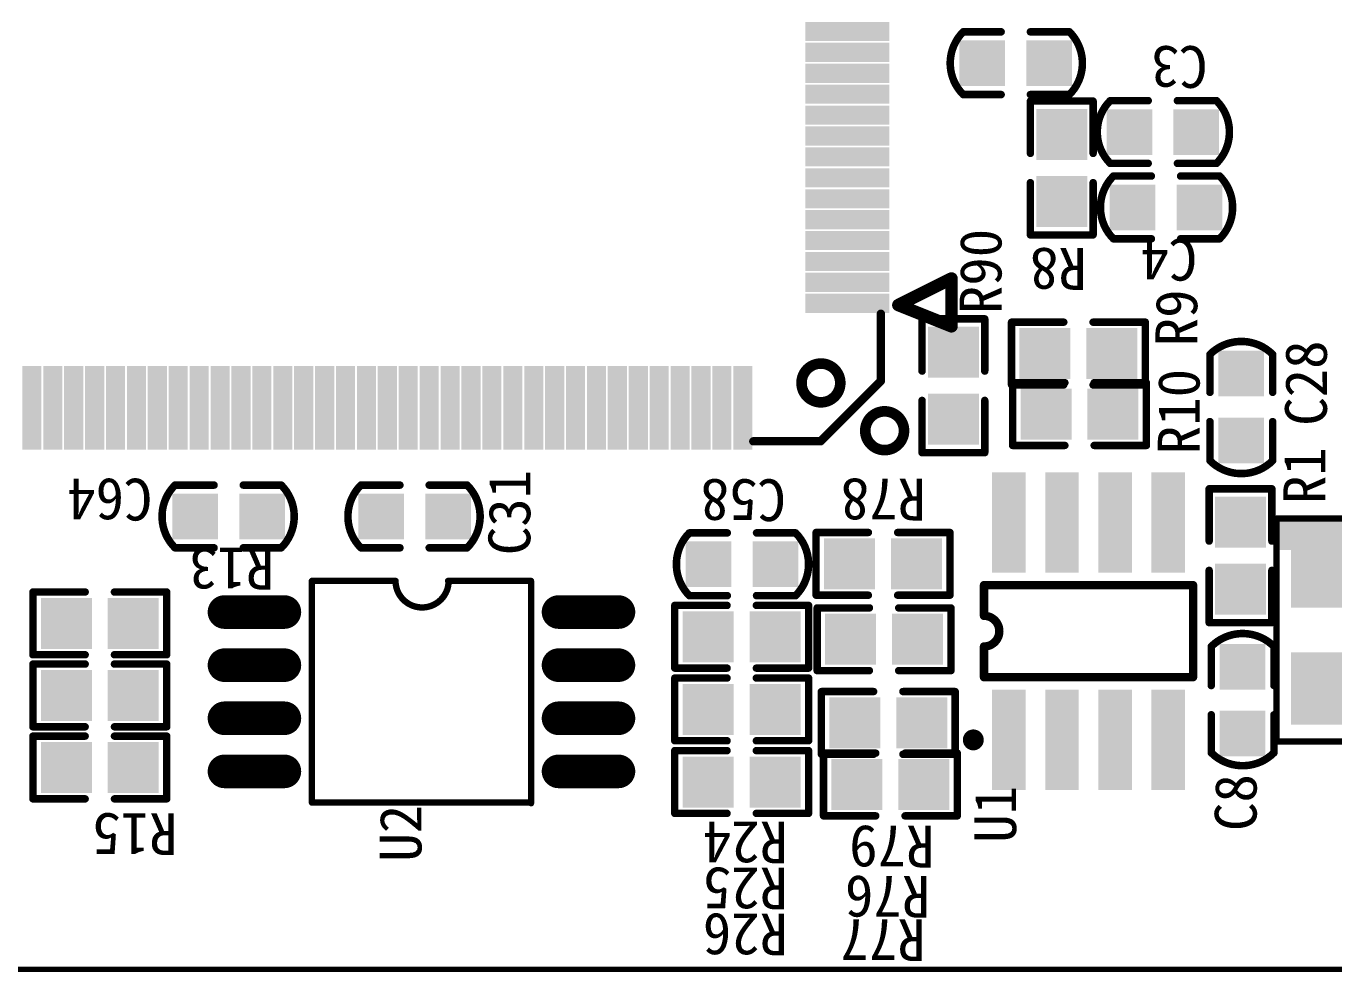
# Model space of a CAD drawing. Header units: millimetres. Extents: x 2043 to 2402, y 736 to 931.
# Drawn here: x 2131.78 to 2163.05, y 853.8 to 876.42 of the extents above; entities that cross this region are included whole.
import ezdxf

# ---------------------------------------------------------------- set-up
doc = ezdxf.new("R2010")
doc.units = ezdxf.units.MM
doc.layers.add('BottomOverlay', color=54, linetype='Continuous')
doc.layers.add('BottomSolder', color=6, linetype='Continuous')
doc.styles.get("Standard").update_dxf_attribs({"font": '', "height": 0.8})
doc.styles.get('Standard').set_extended_font_data('SimHei')

# ---------------------------------------------------------------- blocks, each defined once
blk = doc.blocks.new('0603_B_25')
at = {"layer": 'BottomOverlay', "const_width": 0.178}
for points in [[(-1.613, -0.734), (-1.613, 0.766)], [(-0.363, 0.766), (-1.613, 0.766)], [(1.587, 0.766), (0.337, 0.766)], [(1.587, -0.734), (1.587, 0.766)], [(-0.363, -0.734), (-1.613, -0.734)], [(1.587, -0.734), (0.337, -0.734)]]:
    blk.add_lwpolyline(points, dxfattribs=at)
at = {"layer": 'BottomOverlay', "const_width": 0.0889}
for points in [[(-1.657, 0.766, 1), (-1.568, 0.766, 1)], [(-1.657, 0.766, 1), (-1.568, 0.766, 1)], [(-0.407, 0.766, 1), (-0.318, 0.766, 1)], [(0.293, 0.766, 1), (0.382, 0.766, 1)], [(1.543, 0.766, 1), (1.632, 0.766, 1)], [(1.543, 0.766, 1), (1.632, 0.766, 1)], [(-1.657, -0.734, 1), (-1.568, -0.734, 1)], [(-1.657, -0.734, 1), (-1.568, -0.734, 1)], [(-0.407, -0.734, 1), (-0.318, -0.734, 1)], [(0.293, -0.734, 1), (0.382, -0.734, 1)], [(1.543, -0.734, 1), (1.632, -0.734, 1)], [(1.543, -0.734, 1), (1.632, -0.734, 1)]]:
    blk.add_lwpolyline(points, format="xyb", close=True, dxfattribs=at)
at = {"layer": 'BottomSolder'}
for points in [[(-1.422, -0.593), (-0.203, -0.593), (-1.422, 0.626), (-0.203, 0.626)], [(0.178, -0.593), (1.397, -0.593), (0.178, 0.626), (1.397, 0.626)]]:
    blk.add_solid(points, dxfattribs=at)
blk = doc.blocks.new('0603_B_26')
at = {"layer": 'BottomOverlay', "const_width": 0.178}
for points in [[(-1.613, -0.734), (-1.613, 0.766)], [(-0.363, 0.766), (-1.613, 0.766)], [(1.587, 0.766), (0.337, 0.766)], [(1.587, -0.734), (1.587, 0.766)], [(-0.363, -0.734), (-1.613, -0.734)], [(1.587, -0.734), (0.337, -0.734)]]:
    blk.add_lwpolyline(points, dxfattribs=at)
at = {"layer": 'BottomOverlay', "const_width": 0.0889}
for points in [[(-1.657, 0.766, 1), (-1.568, 0.766, 1)], [(-1.657, 0.766, 1), (-1.568, 0.766, 1)], [(-0.407, 0.766, 1), (-0.318, 0.766, 1)], [(0.293, 0.766, 1), (0.382, 0.766, 1)], [(1.543, 0.766, 1), (1.632, 0.766, 1)], [(1.543, 0.766, 1), (1.632, 0.766, 1)], [(-1.657, -0.734, 1), (-1.568, -0.734, 1)], [(-1.657, -0.734, 1), (-1.568, -0.734, 1)], [(-0.407, -0.734, 1), (-0.318, -0.734, 1)], [(0.293, -0.734, 1), (0.382, -0.734, 1)], [(1.543, -0.734, 1), (1.632, -0.734, 1)], [(1.543, -0.734, 1), (1.632, -0.734, 1)]]:
    blk.add_lwpolyline(points, format="xyb", close=True, dxfattribs=at)
at = {"layer": 'BottomSolder'}
for points in [[(-1.422, -0.593), (-0.203, -0.593), (-1.422, 0.626), (-0.203, 0.626)], [(0.178, -0.593), (1.397, -0.593), (0.178, 0.626), (1.397, 0.626)]]:
    blk.add_solid(points, dxfattribs=at)
blk = doc.blocks.new('0603_B_27')
at = {"layer": 'BottomOverlay', "const_width": 0.178}
for points in [[(-1.613, 0.766), (-1.613, -0.734)], [(-1.613, 0.766), (-0.363, 0.766)], [(0.337, 0.766), (1.587, 0.766)], [(1.587, 0.766), (1.587, -0.734)], [(-1.613, -0.734), (-0.363, -0.734)], [(0.337, -0.734), (1.587, -0.734)]]:
    blk.add_lwpolyline(points, dxfattribs=at)
at = {"layer": 'BottomOverlay', "const_width": 0.0889}
for points in [[(-1.657, 0.766, 1), (-1.568, 0.766, 1)], [(-1.657, 0.766, 1), (-1.568, 0.766, 1)], [(-0.407, 0.766, 1), (-0.318, 0.766, 1)], [(0.293, 0.766, 1), (0.382, 0.766, 1)], [(1.543, 0.766, 1), (1.632, 0.766, 1)], [(1.543, 0.766, 1), (1.632, 0.766, 1)], [(-1.657, -0.734, 1), (-1.568, -0.734, 1)], [(-1.657, -0.734, 1), (-1.568, -0.734, 1)], [(-0.407, -0.734, 1), (-0.318, -0.734, 1)], [(0.293, -0.734, 1), (0.382, -0.734, 1)], [(1.543, -0.734, 1), (1.632, -0.734, 1)], [(1.543, -0.734, 1), (1.632, -0.734, 1)]]:
    blk.add_lwpolyline(points, format="xyb", close=True, dxfattribs=at)
at = {"layer": 'BottomSolder'}
for points in [[(-1.422, -0.593), (-0.203, -0.593), (-1.422, 0.626), (-0.203, 0.626)], [(0.178, -0.593), (1.397, -0.593), (0.178, 0.626), (1.397, 0.626)]]:
    blk.add_solid(points, dxfattribs=at)
blk = doc.blocks.new('0603_B_28')
at = {"layer": 'BottomOverlay', "const_width": 0.178}
for points in [[(-1.613, 0.766), (-1.613, -0.734)], [(-1.613, 0.766), (-0.363, 0.766)], [(0.337, 0.766), (1.587, 0.766)], [(1.587, 0.766), (1.587, -0.734)], [(-1.613, -0.734), (-0.363, -0.734)], [(0.337, -0.734), (1.587, -0.734)]]:
    blk.add_lwpolyline(points, dxfattribs=at)
at = {"layer": 'BottomOverlay', "const_width": 0.0889}
for points in [[(-1.657, 0.766, 1), (-1.568, 0.766, 1)], [(-1.657, 0.766, 1), (-1.568, 0.766, 1)], [(-0.407, 0.766, 1), (-0.318, 0.766, 1)], [(0.293, 0.766, 1), (0.382, 0.766, 1)], [(1.543, 0.766, 1), (1.632, 0.766, 1)], [(1.543, 0.766, 1), (1.632, 0.766, 1)], [(-1.657, -0.734, 1), (-1.568, -0.734, 1)], [(-1.657, -0.734, 1), (-1.568, -0.734, 1)], [(-0.407, -0.734, 1), (-0.318, -0.734, 1)], [(0.293, -0.734, 1), (0.382, -0.734, 1)], [(1.543, -0.734, 1), (1.632, -0.734, 1)], [(1.543, -0.734, 1), (1.632, -0.734, 1)]]:
    blk.add_lwpolyline(points, format="xyb", close=True, dxfattribs=at)
at = {"layer": 'BottomSolder'}
for points in [[(-1.422, -0.593), (-0.203, -0.593), (-1.422, 0.626), (-0.203, 0.626)], [(0.178, -0.593), (1.397, -0.593), (0.178, 0.626), (1.397, 0.626)]]:
    blk.add_solid(points, dxfattribs=at)
blk = doc.blocks.new('0603C_B_36')
at = {"layer": 'BottomOverlay', "const_width": 0.18}
for points in [[(-1.27, -0.734, -0.414214), (-1.27, 0.766)], [(1.27, 0.766, -0.414214), (1.27, -0.734)]]:
    blk.add_lwpolyline(points, format="xyb", dxfattribs=at)
for points in [[(-1.27, 0.766), (-0.363, 0.766)], [(0.337, 0.766), (1.27, 0.766)], [(-1.27, -0.734), (-0.363, -0.734)], [(0.337, -0.734), (1.27, -0.734)]]:
    blk.add_lwpolyline(points, dxfattribs=at)
at = {"layer": 'BottomOverlay', "const_width": 0.09}
for points in [[(-1.315, 0.766, 1), (-1.225, 0.766, 1)], [(-1.315, 0.766, 1), (-1.225, 0.766, 1)], [(-0.408, 0.766, 1), (-0.318, 0.766, 1)], [(0.292, 0.766, 1), (0.382, 0.766, 1)], [(1.225, 0.766, 1), (1.315, 0.766, 1)], [(1.225, 0.766, 1), (1.315, 0.766, 1)], [(-1.315, -0.734, 1), (-1.225, -0.734, 1)], [(-1.315, -0.734, 1), (-1.225, -0.734, 1)], [(-0.408, -0.734, 1), (-0.318, -0.734, 1)], [(0.292, -0.734, 1), (0.382, -0.734, 1)], [(1.225, -0.734, 1), (1.315, -0.734, 1)], [(1.225, -0.734, 1), (1.315, -0.734, 1)]]:
    blk.add_lwpolyline(points, format="xyb", close=True, dxfattribs=at)
at = {"layer": 'BottomSolder'}
for points in [[(-1.359, -0.53), (-0.267, -0.53), (-1.359, 0.562), (-0.267, 0.562)], [(0.241, -0.53), (1.333, -0.53), (0.241, 0.562), (1.333, 0.562)]]:
    blk.add_solid(points, dxfattribs=at)
blk = doc.blocks.new('0603C_B_42')
at = {"layer": 'BottomOverlay', "const_width": 0.18}
for points in [[(-1.27, -0.734, -0.414214), (-1.27, 0.766)], [(1.27, 0.766, -0.414214), (1.27, -0.734)]]:
    blk.add_lwpolyline(points, format="xyb", dxfattribs=at)
for points in [[(-0.363, 0.766), (-1.27, 0.766)], [(1.27, 0.766), (0.337, 0.766)], [(-0.363, -0.734), (-1.27, -0.734)], [(1.27, -0.734), (0.337, -0.734)]]:
    blk.add_lwpolyline(points, dxfattribs=at)
at = {"layer": 'BottomOverlay', "const_width": 0.09}
for points in [[(-1.315, 0.766, 1), (-1.225, 0.766, 1)], [(-1.315, 0.766, 1), (-1.225, 0.766, 1)], [(-0.408, 0.766, 1), (-0.318, 0.766, 1)], [(0.292, 0.766, 1), (0.382, 0.766, 1)], [(1.225, 0.766, 1), (1.315, 0.766, 1)], [(1.225, 0.766, 1), (1.315, 0.766, 1)], [(-1.315, -0.734, 1), (-1.225, -0.734, 1)], [(-1.315, -0.734, 1), (-1.225, -0.734, 1)], [(-0.408, -0.734, 1), (-0.318, -0.734, 1)], [(0.292, -0.734, 1), (0.382, -0.734, 1)], [(1.225, -0.734, 1), (1.315, -0.734, 1)], [(1.225, -0.734, 1), (1.315, -0.734, 1)]]:
    blk.add_lwpolyline(points, format="xyb", close=True, dxfattribs=at)
at = {"layer": 'BottomSolder'}
for points in [[(-1.359, -0.53), (-0.267, -0.53), (-1.359, 0.562), (-0.267, 0.562)], [(0.241, -0.53), (1.333, -0.53), (0.241, 0.562), (1.333, 0.562)]]:
    blk.add_solid(points, dxfattribs=at)
blk = doc.blocks.new('0603C_B_43')
at = {"layer": 'BottomOverlay', "const_width": 0.18}
for points in [[(-1.27, -0.734, -0.414214), (-1.27, 0.766)], [(1.27, 0.766, -0.414214), (1.27, -0.734)]]:
    blk.add_lwpolyline(points, format="xyb", dxfattribs=at)
for points in [[(-0.363, 0.766), (-1.27, 0.766)], [(1.27, 0.766), (0.337, 0.766)], [(-0.363, -0.734), (-1.27, -0.734)], [(1.27, -0.734), (0.337, -0.734)]]:
    blk.add_lwpolyline(points, dxfattribs=at)
at = {"layer": 'BottomOverlay', "const_width": 0.09}
for points in [[(-1.315, 0.766, 1), (-1.225, 0.766, 1)], [(-1.315, 0.766, 1), (-1.225, 0.766, 1)], [(-0.408, 0.766, 1), (-0.318, 0.766, 1)], [(0.292, 0.766, 1), (0.382, 0.766, 1)], [(1.225, 0.766, 1), (1.315, 0.766, 1)], [(1.225, 0.766, 1), (1.315, 0.766, 1)], [(-1.315, -0.734, 1), (-1.225, -0.734, 1)], [(-1.315, -0.734, 1), (-1.225, -0.734, 1)], [(-0.408, -0.734, 1), (-0.318, -0.734, 1)], [(0.292, -0.734, 1), (0.382, -0.734, 1)], [(1.225, -0.734, 1), (1.315, -0.734, 1)], [(1.225, -0.734, 1), (1.315, -0.734, 1)]]:
    blk.add_lwpolyline(points, format="xyb", close=True, dxfattribs=at)
at = {"layer": 'BottomSolder'}
for points in [[(-1.359, -0.53), (-0.267, -0.53), (-1.359, 0.562), (-0.267, 0.562)], [(0.241, -0.53), (1.333, -0.53), (0.241, 0.562), (1.333, 0.562)]]:
    blk.add_solid(points, dxfattribs=at)
blk = doc.blocks.new('1005_B_44')
at = {"layer": 'BottomOverlay', "const_width": 0.15}
for points in [[(-2.679, 1.458), (2.655, 1.458)], [(-2.679, -1.428), (-2.679, 1.458)], [(2.655, -1.428), (2.655, 1.458)], [(-2.679, -1.428), (2.655, -1.428)]]:
    blk.add_lwpolyline(points, dxfattribs=at)
at = {"layer": 'BottomOverlay', "const_width": 0.075}
for points in [[(-2.716, 1.458, 1), (-2.641, 1.458, 1)], [(-2.716, 1.458, 1), (-2.641, 1.458, 1)], [(2.618, 1.458, 1), (2.693, 1.458, 1)], [(2.618, 1.458, 1), (2.693, 1.458, 1)], [(-2.716, -1.428, 1), (-2.641, -1.428, 1)], [(-2.716, -1.428, 1), (-2.641, -1.428, 1)], [(2.618, -1.428, 1), (2.693, -1.428, 1)], [(2.618, -1.428, 1), (2.693, -1.428, 1)]]:
    blk.add_lwpolyline(points, format="xyb", close=True, dxfattribs=at)
at = {"layer": 'BottomOverlay'}
blk.add_solid([(-2.677, -1.468), (-1.929, -1.468), (-2.677, 1.418), (-1.929, 1.418)], dxfattribs=at)
at = {"layer": 'BottomSolder'}
for points in [[(-2.272, -1.087), (-0.545, -1.087), (-2.272, 1.117), (-0.545, 1.117)], [(0.522, -1.087), (2.249, -1.087), (0.522, 1.117), (2.249, 1.117)]]:
    blk.add_solid(points, dxfattribs=at)
blk = doc.blocks.new('0603C_B_47')
at = {"layer": 'BottomOverlay', "const_width": 0.18}
for points in [[(-1.27, -0.734, -0.414214), (-1.27, 0.766)], [(1.27, 0.766, -0.414214), (1.27, -0.734)]]:
    blk.add_lwpolyline(points, format="xyb", dxfattribs=at)
for points in [[(-0.363, 0.766), (-1.27, 0.766)], [(1.27, 0.766), (0.337, 0.766)], [(-0.363, -0.734), (-1.27, -0.734)], [(1.27, -0.734), (0.337, -0.734)]]:
    blk.add_lwpolyline(points, dxfattribs=at)
at = {"layer": 'BottomOverlay', "const_width": 0.09}
for points in [[(-1.315, 0.766, 1), (-1.225, 0.766, 1)], [(-1.315, 0.766, 1), (-1.225, 0.766, 1)], [(-0.408, 0.766, 1), (-0.318, 0.766, 1)], [(0.292, 0.766, 1), (0.382, 0.766, 1)], [(1.225, 0.766, 1), (1.315, 0.766, 1)], [(1.225, 0.766, 1), (1.315, 0.766, 1)], [(-1.315, -0.734, 1), (-1.225, -0.734, 1)], [(-1.315, -0.734, 1), (-1.225, -0.734, 1)], [(-0.408, -0.734, 1), (-0.318, -0.734, 1)], [(0.292, -0.734, 1), (0.382, -0.734, 1)], [(1.225, -0.734, 1), (1.315, -0.734, 1)], [(1.225, -0.734, 1), (1.315, -0.734, 1)]]:
    blk.add_lwpolyline(points, format="xyb", close=True, dxfattribs=at)
at = {"layer": 'BottomSolder'}
for points in [[(-1.359, -0.53), (-0.267, -0.53), (-1.359, 0.562), (-0.267, 0.562)], [(0.241, -0.53), (1.333, -0.53), (0.241, 0.562), (1.333, 0.562)]]:
    blk.add_solid(points, dxfattribs=at)
blk = doc.blocks.new('0603C_B_60')
at = {"layer": 'BottomOverlay', "const_width": 0.18}
for points in [[(-1.27, -0.734, -0.414214), (-1.27, 0.766)], [(1.27, 0.766, -0.414214), (1.27, -0.734)]]:
    blk.add_lwpolyline(points, format="xyb", dxfattribs=at)
for points in [[(-0.363, 0.766), (-1.27, 0.766)], [(1.27, 0.766), (0.337, 0.766)], [(-0.363, -0.734), (-1.27, -0.734)], [(1.27, -0.734), (0.337, -0.734)]]:
    blk.add_lwpolyline(points, dxfattribs=at)
at = {"layer": 'BottomOverlay', "const_width": 0.09}
for points in [[(-1.315, 0.766, 1), (-1.225, 0.766, 1)], [(-1.315, 0.766, 1), (-1.225, 0.766, 1)], [(-0.408, 0.766, 1), (-0.318, 0.766, 1)], [(0.292, 0.766, 1), (0.382, 0.766, 1)], [(1.225, 0.766, 1), (1.315, 0.766, 1)], [(1.225, 0.766, 1), (1.315, 0.766, 1)], [(-1.315, -0.734, 1), (-1.225, -0.734, 1)], [(-1.315, -0.734, 1), (-1.225, -0.734, 1)], [(-0.408, -0.734, 1), (-0.318, -0.734, 1)], [(0.292, -0.734, 1), (0.382, -0.734, 1)], [(1.225, -0.734, 1), (1.315, -0.734, 1)], [(1.225, -0.734, 1), (1.315, -0.734, 1)]]:
    blk.add_lwpolyline(points, format="xyb", close=True, dxfattribs=at)
at = {"layer": 'BottomSolder'}
for points in [[(-1.359, -0.53), (-0.267, -0.53), (-1.359, 0.562), (-0.267, 0.562)], [(0.241, -0.53), (1.333, -0.53), (0.241, 0.562), (1.333, 0.562)]]:
    blk.add_solid(points, dxfattribs=at)
blk = doc.blocks.new('0603C_B_61')
at = {"layer": 'BottomOverlay', "const_width": 0.18}
for points in [[(-1.27, -0.734, -0.414214), (-1.27, 0.766)], [(1.27, 0.766, -0.414214), (1.27, -0.734)]]:
    blk.add_lwpolyline(points, format="xyb", dxfattribs=at)
for points in [[(-1.27, 0.766), (-0.363, 0.766)], [(0.337, 0.766), (1.27, 0.766)], [(-1.27, -0.734), (-0.363, -0.734)], [(0.337, -0.734), (1.27, -0.734)]]:
    blk.add_lwpolyline(points, dxfattribs=at)
at = {"layer": 'BottomOverlay', "const_width": 0.09}
for points in [[(-1.315, 0.766, 1), (-1.225, 0.766, 1)], [(-1.315, 0.766, 1), (-1.225, 0.766, 1)], [(-0.408, 0.766, 1), (-0.318, 0.766, 1)], [(0.292, 0.766, 1), (0.382, 0.766, 1)], [(1.225, 0.766, 1), (1.315, 0.766, 1)], [(1.225, 0.766, 1), (1.315, 0.766, 1)], [(-1.315, -0.734, 1), (-1.225, -0.734, 1)], [(-1.315, -0.734, 1), (-1.225, -0.734, 1)], [(-0.408, -0.734, 1), (-0.318, -0.734, 1)], [(0.292, -0.734, 1), (0.382, -0.734, 1)], [(1.225, -0.734, 1), (1.315, -0.734, 1)], [(1.225, -0.734, 1), (1.315, -0.734, 1)]]:
    blk.add_lwpolyline(points, format="xyb", close=True, dxfattribs=at)
at = {"layer": 'BottomSolder'}
for points in [[(-1.359, -0.53), (-0.267, -0.53), (-1.359, 0.562), (-0.267, 0.562)], [(0.241, -0.53), (1.333, -0.53), (0.241, 0.562), (1.333, 0.562)]]:
    blk.add_solid(points, dxfattribs=at)
blk = doc.blocks.new('0603C_B_87')
at = {"layer": 'BottomOverlay', "const_width": 0.18}
for points in [[(-1.27, -0.734, -0.414214), (-1.27, 0.766)], [(1.27, 0.766, -0.414214), (1.27, -0.734)]]:
    blk.add_lwpolyline(points, format="xyb", dxfattribs=at)
for points in [[(-0.363, 0.766), (-1.27, 0.766)], [(1.27, 0.766), (0.337, 0.766)], [(-0.363, -0.734), (-1.27, -0.734)], [(1.27, -0.734), (0.337, -0.734)]]:
    blk.add_lwpolyline(points, dxfattribs=at)
at = {"layer": 'BottomOverlay', "const_width": 0.09}
for points in [[(-1.315, 0.766, 1), (-1.225, 0.766, 1)], [(-1.315, 0.766, 1), (-1.225, 0.766, 1)], [(-0.408, 0.766, 1), (-0.318, 0.766, 1)], [(0.292, 0.766, 1), (0.382, 0.766, 1)], [(1.225, 0.766, 1), (1.315, 0.766, 1)], [(1.225, 0.766, 1), (1.315, 0.766, 1)], [(-1.315, -0.734, 1), (-1.225, -0.734, 1)], [(-1.315, -0.734, 1), (-1.225, -0.734, 1)], [(-0.408, -0.734, 1), (-0.318, -0.734, 1)], [(0.292, -0.734, 1), (0.382, -0.734, 1)], [(1.225, -0.734, 1), (1.315, -0.734, 1)], [(1.225, -0.734, 1), (1.315, -0.734, 1)]]:
    blk.add_lwpolyline(points, format="xyb", close=True, dxfattribs=at)
at = {"layer": 'BottomSolder'}
for points in [[(-1.359, -0.53), (-0.267, -0.53), (-1.359, 0.562), (-0.267, 0.562)], [(0.241, -0.53), (1.333, -0.53), (0.241, 0.562), (1.333, 0.562)]]:
    blk.add_solid(points, dxfattribs=at)
blk = doc.blocks.new('0603_B_107')
at = {"layer": 'BottomOverlay', "const_width": 0.178}
for points in [[(-1.613, 0.766), (-1.613, -0.734)], [(-1.613, 0.766), (-0.363, 0.766)], [(0.337, 0.766), (1.587, 0.766)], [(1.587, 0.766), (1.587, -0.734)], [(-1.613, -0.734), (-0.363, -0.734)], [(0.337, -0.734), (1.587, -0.734)]]:
    blk.add_lwpolyline(points, dxfattribs=at)
at = {"layer": 'BottomOverlay', "const_width": 0.0889}
for points in [[(-1.657, 0.766, 1), (-1.568, 0.766, 1)], [(-1.657, 0.766, 1), (-1.568, 0.766, 1)], [(-0.407, 0.766, 1), (-0.318, 0.766, 1)], [(0.293, 0.766, 1), (0.382, 0.766, 1)], [(1.543, 0.766, 1), (1.632, 0.766, 1)], [(1.543, 0.766, 1), (1.632, 0.766, 1)], [(-1.657, -0.734, 1), (-1.568, -0.734, 1)], [(-1.657, -0.734, 1), (-1.568, -0.734, 1)], [(-0.407, -0.734, 1), (-0.318, -0.734, 1)], [(0.293, -0.734, 1), (0.382, -0.734, 1)], [(1.543, -0.734, 1), (1.632, -0.734, 1)], [(1.543, -0.734, 1), (1.632, -0.734, 1)]]:
    blk.add_lwpolyline(points, format="xyb", close=True, dxfattribs=at)
at = {"layer": 'BottomSolder'}
for points in [[(-1.422, -0.593), (-0.203, -0.593), (-1.422, 0.626), (-0.203, 0.626)], [(0.178, -0.593), (1.397, -0.593), (0.178, 0.626), (1.397, 0.626)]]:
    blk.add_solid(points, dxfattribs=at)
blk = doc.blocks.new('0603_B_108')
at = {"layer": 'BottomOverlay', "const_width": 0.178}
for points in [[(-1.613, 0.766), (-1.613, -0.734)], [(-1.613, 0.766), (-0.363, 0.766)], [(0.337, 0.766), (1.587, 0.766)], [(1.587, 0.766), (1.587, -0.734)], [(-1.613, -0.734), (-0.363, -0.734)], [(0.337, -0.734), (1.587, -0.734)]]:
    blk.add_lwpolyline(points, dxfattribs=at)
at = {"layer": 'BottomOverlay', "const_width": 0.0889}
for points in [[(-1.657, 0.766, 1), (-1.568, 0.766, 1)], [(-1.657, 0.766, 1), (-1.568, 0.766, 1)], [(-0.407, 0.766, 1), (-0.318, 0.766, 1)], [(0.293, 0.766, 1), (0.382, 0.766, 1)], [(1.543, 0.766, 1), (1.632, 0.766, 1)], [(1.543, 0.766, 1), (1.632, 0.766, 1)], [(-1.657, -0.734, 1), (-1.568, -0.734, 1)], [(-1.657, -0.734, 1), (-1.568, -0.734, 1)], [(-0.407, -0.734, 1), (-0.318, -0.734, 1)], [(0.293, -0.734, 1), (0.382, -0.734, 1)], [(1.543, -0.734, 1), (1.632, -0.734, 1)], [(1.543, -0.734, 1), (1.632, -0.734, 1)]]:
    blk.add_lwpolyline(points, format="xyb", close=True, dxfattribs=at)
at = {"layer": 'BottomSolder'}
for points in [[(-1.422, -0.593), (-0.203, -0.593), (-1.422, 0.626), (-0.203, 0.626)], [(0.178, -0.593), (1.397, -0.593), (0.178, 0.626), (1.397, 0.626)]]:
    blk.add_solid(points, dxfattribs=at)
blk = doc.blocks.new('0603_B_109')
at = {"layer": 'BottomOverlay', "const_width": 0.178}
for points in [[(-1.613, 0.766), (-1.613, -0.734)], [(-1.613, 0.766), (-0.363, 0.766)], [(0.337, 0.766), (1.587, 0.766)], [(1.587, 0.766), (1.587, -0.734)], [(-1.613, -0.734), (-0.363, -0.734)], [(0.337, -0.734), (1.587, -0.734)]]:
    blk.add_lwpolyline(points, dxfattribs=at)
at = {"layer": 'BottomOverlay', "const_width": 0.0889}
for points in [[(-1.657, 0.766, 1), (-1.568, 0.766, 1)], [(-1.657, 0.766, 1), (-1.568, 0.766, 1)], [(-0.407, 0.766, 1), (-0.318, 0.766, 1)], [(0.293, 0.766, 1), (0.382, 0.766, 1)], [(1.543, 0.766, 1), (1.632, 0.766, 1)], [(1.543, 0.766, 1), (1.632, 0.766, 1)], [(-1.657, -0.734, 1), (-1.568, -0.734, 1)], [(-1.657, -0.734, 1), (-1.568, -0.734, 1)], [(-0.407, -0.734, 1), (-0.318, -0.734, 1)], [(0.293, -0.734, 1), (0.382, -0.734, 1)], [(1.543, -0.734, 1), (1.632, -0.734, 1)], [(1.543, -0.734, 1), (1.632, -0.734, 1)]]:
    blk.add_lwpolyline(points, format="xyb", close=True, dxfattribs=at)
at = {"layer": 'BottomSolder'}
for points in [[(-1.422, -0.593), (-0.203, -0.593), (-1.422, 0.626), (-0.203, 0.626)], [(0.178, -0.593), (1.397, -0.593), (0.178, 0.626), (1.397, 0.626)]]:
    blk.add_solid(points, dxfattribs=at)
blk = doc.blocks.new('0603_B_110')
at = {"layer": 'BottomOverlay', "const_width": 0.178}
for points in [[(-1.613, -0.734), (-1.613, 0.766)], [(-0.363, 0.766), (-1.613, 0.766)], [(1.587, 0.766), (0.337, 0.766)], [(1.587, -0.734), (1.587, 0.766)], [(-0.363, -0.734), (-1.613, -0.734)], [(1.587, -0.734), (0.337, -0.734)]]:
    blk.add_lwpolyline(points, dxfattribs=at)
at = {"layer": 'BottomOverlay', "const_width": 0.0889}
for points in [[(-1.657, 0.766, 1), (-1.568, 0.766, 1)], [(-1.657, 0.766, 1), (-1.568, 0.766, 1)], [(-0.407, 0.766, 1), (-0.318, 0.766, 1)], [(0.293, 0.766, 1), (0.382, 0.766, 1)], [(1.543, 0.766, 1), (1.632, 0.766, 1)], [(1.543, 0.766, 1), (1.632, 0.766, 1)], [(-1.657, -0.734, 1), (-1.568, -0.734, 1)], [(-1.657, -0.734, 1), (-1.568, -0.734, 1)], [(-0.407, -0.734, 1), (-0.318, -0.734, 1)], [(0.293, -0.734, 1), (0.382, -0.734, 1)], [(1.543, -0.734, 1), (1.632, -0.734, 1)], [(1.543, -0.734, 1), (1.632, -0.734, 1)]]:
    blk.add_lwpolyline(points, format="xyb", close=True, dxfattribs=at)
at = {"layer": 'BottomSolder'}
for points in [[(-1.422, -0.593), (-0.203, -0.593), (-1.422, 0.626), (-0.203, 0.626)], [(0.178, -0.593), (1.397, -0.593), (0.178, 0.626), (1.397, 0.626)]]:
    blk.add_solid(points, dxfattribs=at)
blk = doc.blocks.new('0603_B_111')
at = {"layer": 'BottomOverlay', "const_width": 0.178}
for points in [[(-1.613, -0.734), (-1.613, 0.766)], [(-0.363, 0.766), (-1.613, 0.766)], [(1.587, 0.766), (0.337, 0.766)], [(1.587, -0.734), (1.587, 0.766)], [(-0.363, -0.734), (-1.613, -0.734)], [(1.587, -0.734), (0.337, -0.734)]]:
    blk.add_lwpolyline(points, dxfattribs=at)
at = {"layer": 'BottomOverlay', "const_width": 0.0889}
for points in [[(-1.657, 0.766, 1), (-1.568, 0.766, 1)], [(-1.657, 0.766, 1), (-1.568, 0.766, 1)], [(-0.407, 0.766, 1), (-0.318, 0.766, 1)], [(0.293, 0.766, 1), (0.382, 0.766, 1)], [(1.543, 0.766, 1), (1.632, 0.766, 1)], [(1.543, 0.766, 1), (1.632, 0.766, 1)], [(-1.657, -0.734, 1), (-1.568, -0.734, 1)], [(-1.657, -0.734, 1), (-1.568, -0.734, 1)], [(-0.407, -0.734, 1), (-0.318, -0.734, 1)], [(0.293, -0.734, 1), (0.382, -0.734, 1)], [(1.543, -0.734, 1), (1.632, -0.734, 1)], [(1.543, -0.734, 1), (1.632, -0.734, 1)]]:
    blk.add_lwpolyline(points, format="xyb", close=True, dxfattribs=at)
at = {"layer": 'BottomSolder'}
for points in [[(-1.422, -0.593), (-0.203, -0.593), (-1.422, 0.626), (-0.203, 0.626)], [(0.178, -0.593), (1.397, -0.593), (0.178, 0.626), (1.397, 0.626)]]:
    blk.add_solid(points, dxfattribs=at)
blk = doc.blocks.new('0603_B_112')
at = {"layer": 'BottomOverlay', "const_width": 0.178}
for points in [[(-1.613, -0.734), (-1.613, 0.766)], [(-0.363, 0.766), (-1.613, 0.766)], [(1.587, 0.766), (0.337, 0.766)], [(1.587, -0.734), (1.587, 0.766)], [(-0.363, -0.734), (-1.613, -0.734)], [(1.587, -0.734), (0.337, -0.734)]]:
    blk.add_lwpolyline(points, dxfattribs=at)
at = {"layer": 'BottomOverlay', "const_width": 0.0889}
for points in [[(-1.657, 0.766, 1), (-1.568, 0.766, 1)], [(-1.657, 0.766, 1), (-1.568, 0.766, 1)], [(-0.407, 0.766, 1), (-0.318, 0.766, 1)], [(0.293, 0.766, 1), (0.382, 0.766, 1)], [(1.543, 0.766, 1), (1.632, 0.766, 1)], [(1.543, 0.766, 1), (1.632, 0.766, 1)], [(-1.657, -0.734, 1), (-1.568, -0.734, 1)], [(-1.657, -0.734, 1), (-1.568, -0.734, 1)], [(-0.407, -0.734, 1), (-0.318, -0.734, 1)], [(0.293, -0.734, 1), (0.382, -0.734, 1)], [(1.543, -0.734, 1), (1.632, -0.734, 1)], [(1.543, -0.734, 1), (1.632, -0.734, 1)]]:
    blk.add_lwpolyline(points, format="xyb", close=True, dxfattribs=at)
at = {"layer": 'BottomSolder'}
for points in [[(-1.422, -0.593), (-0.203, -0.593), (-1.422, 0.626), (-0.203, 0.626)], [(0.178, -0.593), (1.397, -0.593), (0.178, 0.626), (1.397, 0.626)]]:
    blk.add_solid(points, dxfattribs=at)
blk = doc.blocks.new('SO8_B_122')
at = {"layer": 'BottomOverlay'}
for points, const_width in [([(-2.63, 2.6, 1), (-2.88, 2.6, 1)], 0.25), ([(-2.943, 2.6, 1), (-2.818, 2.6, 1)], 0.125), ([(-2.692, 2.6, 1), (-2.568, 2.6, 1)], 0.125), ([(-2.55, 1.1, 1), (-2.45, 1.1, 1)], 0.1), ([(-2.55, 1.1, 1), (-2.45, 1.1, 1)], 0.1), ([(2.45, 1.1, 1), (2.55, 1.1, 1)], 0.1), ([(2.45, 1.1, 1), (2.55, 1.1, 1)], 0.1), ([(-2.55, 0.367, 1), (-2.45, 0.367, 1)], 0.1), ([(-2.55, 0.367, 1), (-2.45, 0.367, 1)], 0.1), ([(-2.55, -0.367, 1), (-2.45, -0.367, 1)], 0.1), ([(-2.55, -0.367, 1), (-2.45, -0.367, 1)], 0.1), ([(-2.55, -1.1, 1), (-2.45, -1.1, 1)], 0.1), ([(-2.55, -1.1, 1), (-2.45, -1.1, 1)], 0.1), ([(2.45, -1.1, 1), (2.55, -1.1, 1)], 0.1), ([(2.45, -1.1, 1), (2.55, -1.1, 1)], 0.1)]:
    blk.add_lwpolyline(points, format="xyb", close=True, dxfattribs=dict(at, const_width=const_width))
at = {"layer": 'BottomOverlay', "const_width": 0.2}
for points in [[(-2.5, 0.367), (-2.5, 1.1)], [(2.5, 1.1), (-2.5, 1.1)], [(2.5, -1.1), (2.5, 1.1)], [(-2.5, -1.1), (-2.5, -0.367)], [(2.5, -1.1), (-2.5, -1.1)]]:
    blk.add_lwpolyline(points, dxfattribs=at)
blk.add_lwpolyline([(-2.5, 0.367, -1), (-2.5, -0.367)], format="xyb", dxfattribs=at)
at = {"layer": 'BottomSolder'}
for points in [[(-1.503, 3.802), (-2.307, 3.802), (-1.503, 1.398), (-2.307, 1.398)], [(-0.233, 3.802), (-1.037, 3.802), (-0.233, 1.398), (-1.037, 1.398)], [(1.037, 3.802), (0.233, 3.802), (1.037, 1.398), (0.233, 1.398)], [(2.307, 3.802), (1.503, 3.802), (2.307, 1.398), (1.503, 1.398)], [(-1.503, -1.398), (-2.307, -1.398), (-1.503, -3.802), (-2.307, -3.802)], [(-0.233, -1.398), (-1.037, -1.398), (-0.233, -3.802), (-1.037, -3.802)], [(1.037, -1.398), (0.233, -1.398), (1.037, -3.802), (0.233, -3.802)], [(2.307, -1.398), (1.503, -1.398), (2.307, -3.802), (1.503, -3.802)]]:
    blk.add_solid(points, dxfattribs=at)
blk = doc.blocks.new('SOIC208_W25Q128FVSIG_B_123')
at = {"layer": 'BottomOverlay', "const_width": 0.15}
for points in [[(-2.62, -2.65), (-2.62, 2.65)], [(2.62, 2.65), (-2.62, 2.65)], [(2.62, -2.65), (2.62, 2.667)], [(-0.62, -2.65), (-2.62, -2.65)], [(2.62, -2.65), (0.635, -2.65)]]:
    blk.add_lwpolyline(points, dxfattribs=at)
at = {"layer": 'BottomOverlay'}
for points, const_width in [([(-2.658, 2.65, 1), (-2.582, 2.65, 1)], 0.075), ([(-2.658, 2.65, 1), (-2.582, 2.65, 1)], 0.075), ([(2.582, 2.667, 1), (2.658, 2.667, 1)], 0.075), ([(2.582, 2.65, 1), (2.658, 2.65, 1)], 0.075), ([(-2.658, -2.65, 1), (-2.582, -2.65, 1)], 0.075), ([(-2.658, -2.65, 1), (-2.582, -2.65, 1)], 0.075), ([(-0.658, -2.65, 1), (-0.582, -2.65, 1)], 0.0762), ([(-0.657, -2.65, 1), (-0.582, -2.65, 1)], 0.075), ([(0.598, -2.65, 1), (0.673, -2.65, 1)], 0.075), ([(0.612, -2.65, 1), (0.688, -2.65, 1)], 0.0762), ([(2.582, -2.65, 1), (2.658, -2.65, 1)], 0.075), ([(2.582, -2.65, 1), (2.658, -2.65, 1)], 0.075)]:
    blk.add_lwpolyline(points, format="xyb", close=True, dxfattribs=dict(at, const_width=const_width))
at = {"layer": 'BottomOverlay', "const_width": 0.152}
blk.add_lwpolyline([(-0.62, -2.65, -1), (0.65, -2.65)], format="xyb", dxfattribs=at)
at = {"layer": 'BottomSolder', "const_width": 0.803}
for points in [[(-3.278, 1.905), (-4.71, 1.905)], [(4.71, 1.905), (3.278, 1.905)], [(-3.278, 0.635), (-4.71, 0.635)], [(4.71, 0.635), (3.278, 0.635)], [(-3.278, -0.635), (-4.71, -0.635)], [(4.71, -0.635), (3.278, -0.635)], [(-3.278, -1.905), (-4.71, -1.905)], [(4.71, -1.905), (3.278, -1.905)]]:
    blk.add_lwpolyline(points, dxfattribs=at)
at = {"layer": 'BottomSolder', "const_width": 0.402}
for points in [[(-4.911, 1.905, 1), (-4.509, 1.905, 1)], [(-3.479, 1.905, 1), (-3.077, 1.905, 1)], [(3.077, 1.905, 1), (3.479, 1.905, 1)], [(4.509, 1.905, 1), (4.911, 1.905, 1)], [(-4.911, 0.635, 1), (-4.509, 0.635, 1)], [(-3.479, 0.635, 1), (-3.077, 0.635, 1)], [(3.077, 0.635, 1), (3.479, 0.635, 1)], [(4.509, 0.635, 1), (4.911, 0.635, 1)], [(-4.911, -0.635, 1), (-4.509, -0.635, 1)], [(-3.479, -0.635, 1), (-3.077, -0.635, 1)], [(3.077, -0.635, 1), (3.479, -0.635, 1)], [(4.509, -0.635, 1), (4.911, -0.635, 1)], [(-4.911, -1.905, 1), (-4.509, -1.905, 1)], [(-3.479, -1.905, 1), (-3.077, -1.905, 1)], [(3.077, -1.905, 1), (3.479, -1.905, 1)], [(4.509, -1.905, 1), (4.911, -1.905, 1)]]:
    blk.add_lwpolyline(points, format="xyb", close=True, dxfattribs=at)
blk = doc.blocks.new('STM32F407_144_B_125')
at = {"layer": 'BottomOverlay'}
for points, const_width in [([(-14.224, -9.017), (-12.954, -9.652)], 0.3), ([(-14.224, -9.017), (-14.224, -10.16)], 0.3), ([(-12.954, -9.652), (-14.224, -10.16)], 0.3), ([(-12.535, -9.86), (-12.535, -11.468)], 0.2), ([(-12.535, -11.468), (-11.093, -12.91)], 0.2), ([(-9.485, -12.91), (-11.093, -12.91)], 0.2)]:
    blk.add_lwpolyline(points, dxfattribs=dict(at, const_width=const_width))
for points, const_width in [([(-14.299, -9.017, 1), (-14.149, -9.017, 1)], 0.15), ([(-14.299, -9.017, 1), (-14.149, -9.017, 1)], 0.15), ([(-13.029, -9.652, 1), (-12.879, -9.652, 1)], 0.15), ([(-13.029, -9.652, 1), (-12.879, -9.652, 1)], 0.15), ([(-12.585, -9.86, 1), (-12.485, -9.86, 1)], 0.1), ([(-14.299, -10.16, 1), (-14.149, -10.16, 1)], 0.15), ([(-14.299, -10.16, 1), (-14.149, -10.16, 1)], 0.15), ([(-10.638, -11.514, 1), (-11.565, -11.514, 1)], 0.254), ([(-12.585, -11.468, 1), (-12.485, -11.468, 1)], 0.1), ([(-12.585, -11.468, 1), (-12.485, -11.468, 1)], 0.1), ([(-11.628, -11.514, 1), (-11.501, -11.514, 1)], 0.127), ([(-10.701, -11.514, 1), (-10.574, -11.514, 1)], 0.127), ([(-12.162, -12.657, 1), (-13.089, -12.657, 1)], 0.254), ([(-13.152, -12.657, 1), (-13.025, -12.657, 1)], 0.127), ([(-12.225, -12.657, 1), (-12.098, -12.657, 1)], 0.127), ([(-11.143, -12.91, 1), (-11.043, -12.91, 1)], 0.1), ([(-11.143, -12.91, 1), (-11.043, -12.91, 1)], 0.1), ([(-9.535, -12.91, 1), (-9.435, -12.91, 1)], 0.1)]:
    blk.add_lwpolyline(points, format="xyb", close=True, dxfattribs=dict(at, const_width=const_width))
at = {"layer": 'BottomSolder'}
for points in [[(-12.736, -2.881), (-12.736, -3.338), (-10.733, -2.881), (-10.733, -3.338)], [(-12.736, -3.381), (-12.736, -3.838), (-10.733, -3.381), (-10.733, -3.838)], [(-12.736, -3.881), (-12.736, -4.338), (-10.733, -3.881), (-10.733, -4.338)], [(-12.736, -4.381), (-12.736, -4.838), (-10.733, -4.381), (-10.733, -4.838)], [(-12.736, -4.881), (-12.736, -5.338), (-10.733, -4.881), (-10.733, -5.338)], [(-12.736, -5.381), (-12.736, -5.838), (-10.733, -5.381), (-10.733, -5.838)], [(-12.736, -5.881), (-12.736, -6.338), (-10.733, -5.881), (-10.733, -6.338)], [(-12.736, -6.381), (-12.736, -6.838), (-10.733, -6.381), (-10.733, -6.838)], [(-12.736, -6.881), (-12.736, -7.338), (-10.733, -6.881), (-10.733, -7.338)], [(-12.736, -7.381), (-12.736, -7.838), (-10.733, -7.381), (-10.733, -7.838)], [(-12.736, -7.881), (-12.736, -8.338), (-10.733, -7.881), (-10.733, -8.338)], [(-12.736, -8.381), (-12.736, -8.838), (-10.733, -8.381), (-10.733, -8.838)], [(-12.736, -8.881), (-12.736, -9.338), (-10.733, -8.881), (-10.733, -9.338)], [(-12.736, -9.381), (-12.736, -9.838), (-10.733, -9.381), (-10.733, -9.838)], [(-9.463, -13.111), (-9.006, -13.111), (-9.463, -11.108), (-9.006, -11.108)], [(-8.963, -13.111), (-8.506, -13.111), (-8.963, -11.108), (-8.506, -11.108)], [(-8.463, -13.111), (-8.006, -13.111), (-8.463, -11.108), (-8.006, -11.108)], [(-7.963, -13.111), (-7.506, -13.111), (-7.963, -11.108), (-7.506, -11.108)], [(-7.463, -13.111), (-7.006, -13.111), (-7.463, -11.108), (-7.006, -11.108)], [(-6.963, -13.111), (-6.506, -13.111), (-6.963, -11.108), (-6.506, -11.108)], [(-6.463, -13.111), (-6.006, -13.111), (-6.463, -11.108), (-6.006, -11.108)], [(-5.963, -13.111), (-5.506, -13.111), (-5.963, -11.108), (-5.506, -11.108)], [(-5.463, -13.111), (-5.006, -13.111), (-5.463, -11.108), (-5.006, -11.108)], [(-4.963, -13.111), (-4.506, -13.111), (-4.963, -11.108), (-4.506, -11.108)], [(-4.463, -13.111), (-4.006, -13.111), (-4.463, -11.108), (-4.006, -11.108)], [(-3.963, -13.111), (-3.506, -13.111), (-3.963, -11.108), (-3.506, -11.108)], [(-3.463, -13.111), (-3.006, -13.111), (-3.463, -11.108), (-3.006, -11.108)], [(-2.963, -13.111), (-2.506, -13.111), (-2.963, -11.108), (-2.506, -11.108)], [(-2.463, -13.111), (-2.006, -13.111), (-2.463, -11.108), (-2.006, -11.108)], [(-1.963, -13.111), (-1.506, -13.111), (-1.963, -11.108), (-1.506, -11.108)], [(-1.463, -13.111), (-1.006, -13.111), (-1.463, -11.108), (-1.006, -11.108)], [(-0.963, -13.111), (-0.506, -13.111), (-0.963, -11.108), (-0.506, -11.108)], [(-0.463, -13.111), (-0.006, -13.111), (-0.463, -11.108), (-0.006, -11.108)], [(0.037, -13.111), (0.494, -13.111), (0.037, -11.108), (0.494, -11.108)], [(0.537, -13.111), (0.994, -13.111), (0.537, -11.108), (0.994, -11.108)], [(1.037, -13.111), (1.494, -13.111), (1.037, -11.108), (1.494, -11.108)], [(1.537, -13.111), (1.994, -13.111), (1.537, -11.108), (1.994, -11.108)], [(2.037, -13.111), (2.494, -13.111), (2.037, -11.108), (2.494, -11.108)], [(2.537, -13.111), (2.994, -13.111), (2.537, -11.108), (2.994, -11.108)], [(3.037, -13.111), (3.494, -13.111), (3.037, -11.108), (3.494, -11.108)], [(3.537, -13.111), (3.994, -13.111), (3.537, -11.108), (3.994, -11.108)], [(4.037, -13.111), (4.494, -13.111), (4.037, -11.108), (4.494, -11.108)], [(4.537, -13.111), (4.994, -13.111), (4.537, -11.108), (4.994, -11.108)], [(5.037, -13.111), (5.494, -13.111), (5.037, -11.108), (5.494, -11.108)], [(5.537, -13.111), (5.994, -13.111), (5.537, -11.108), (5.994, -11.108)], [(6.037, -13.111), (6.494, -13.111), (6.037, -11.108), (6.494, -11.108)], [(6.537, -13.111), (6.994, -13.111), (6.537, -11.108), (6.994, -11.108)], [(7.037, -13.111), (7.494, -13.111), (7.037, -11.108), (7.494, -11.108)], [(7.537, -13.111), (7.994, -13.111), (7.537, -11.108), (7.994, -11.108)]]:
    blk.add_solid(points, dxfattribs=at)
blk = doc.blocks.new('0603C_B_138')
at = {"layer": 'BottomOverlay', "const_width": 0.18}
for points in [[(-1.27, -0.734, -0.414214), (-1.27, 0.766)], [(1.27, 0.766, -0.414214), (1.27, -0.734)]]:
    blk.add_lwpolyline(points, format="xyb", dxfattribs=at)
for points in [[(-1.27, 0.766), (-0.363, 0.766)], [(0.337, 0.766), (1.27, 0.766)], [(-1.27, -0.734), (-0.363, -0.734)], [(0.337, -0.734), (1.27, -0.734)]]:
    blk.add_lwpolyline(points, dxfattribs=at)
at = {"layer": 'BottomOverlay', "const_width": 0.09}
for points in [[(-1.315, 0.766, 1), (-1.225, 0.766, 1)], [(-1.315, 0.766, 1), (-1.225, 0.766, 1)], [(-0.408, 0.766, 1), (-0.318, 0.766, 1)], [(0.292, 0.766, 1), (0.382, 0.766, 1)], [(1.225, 0.766, 1), (1.315, 0.766, 1)], [(1.225, 0.766, 1), (1.315, 0.766, 1)], [(-1.315, -0.734, 1), (-1.225, -0.734, 1)], [(-1.315, -0.734, 1), (-1.225, -0.734, 1)], [(-0.408, -0.734, 1), (-0.318, -0.734, 1)], [(0.292, -0.734, 1), (0.382, -0.734, 1)], [(1.225, -0.734, 1), (1.315, -0.734, 1)], [(1.225, -0.734, 1), (1.315, -0.734, 1)]]:
    blk.add_lwpolyline(points, format="xyb", close=True, dxfattribs=at)
at = {"layer": 'BottomSolder'}
for points in [[(-1.359, -0.53), (-0.267, -0.53), (-1.359, 0.562), (-0.267, 0.562)], [(0.241, -0.53), (1.333, -0.53), (0.241, 0.562), (1.333, 0.562)]]:
    blk.add_solid(points, dxfattribs=at)
blk = doc.blocks.new('0603_B_139')
at = {"layer": 'BottomOverlay', "const_width": 0.178}
for points in [[(-1.613, 0.766), (-1.613, -0.734)], [(-0.363, 0.766), (-1.613, 0.766)], [(1.587, 0.766), (0.337, 0.766)], [(1.587, 0.766), (1.587, -0.734)], [(-0.363, -0.734), (-1.613, -0.734)], [(1.587, -0.734), (0.337, -0.734)]]:
    blk.add_lwpolyline(points, dxfattribs=at)
at = {"layer": 'BottomOverlay', "const_width": 0.0889}
for points in [[(-1.657, 0.766, 1), (-1.568, 0.766, 1)], [(-1.657, 0.766, 1), (-1.568, 0.766, 1)], [(-0.407, 0.766, 1), (-0.318, 0.766, 1)], [(0.293, 0.766, 1), (0.382, 0.766, 1)], [(1.543, 0.766, 1), (1.632, 0.766, 1)], [(1.543, 0.766, 1), (1.632, 0.766, 1)], [(-1.657, -0.734, 1), (-1.568, -0.734, 1)], [(-1.657, -0.734, 1), (-1.568, -0.734, 1)], [(-0.407, -0.734, 1), (-0.318, -0.734, 1)], [(0.293, -0.734, 1), (0.382, -0.734, 1)], [(1.543, -0.734, 1), (1.632, -0.734, 1)], [(1.543, -0.734, 1), (1.632, -0.734, 1)]]:
    blk.add_lwpolyline(points, format="xyb", close=True, dxfattribs=at)
at = {"layer": 'BottomSolder'}
for points in [[(-1.422, -0.593), (-0.203, -0.593), (-1.422, 0.626), (-0.203, 0.626)], [(0.178, -0.593), (1.397, -0.593), (0.178, 0.626), (1.397, 0.626)]]:
    blk.add_solid(points, dxfattribs=at)
blk = doc.blocks.new('0603_B_142')
at = {"layer": 'BottomOverlay', "const_width": 0.178}
for points in [[(-1.613, -0.734), (-1.613, 0.766)], [(-1.613, 0.766), (-0.363, 0.766)], [(0.337, 0.766), (1.587, 0.766)], [(1.587, -0.734), (1.587, 0.766)], [(-1.613, -0.734), (-0.363, -0.734)], [(0.337, -0.734), (1.587, -0.734)]]:
    blk.add_lwpolyline(points, dxfattribs=at)
at = {"layer": 'BottomOverlay', "const_width": 0.0889}
for points in [[(-1.657, 0.766, 1), (-1.568, 0.766, 1)], [(-1.657, 0.766, 1), (-1.568, 0.766, 1)], [(-0.407, 0.766, 1), (-0.318, 0.766, 1)], [(0.293, 0.766, 1), (0.382, 0.766, 1)], [(1.543, 0.766, 1), (1.632, 0.766, 1)], [(1.543, 0.766, 1), (1.632, 0.766, 1)], [(-1.657, -0.734, 1), (-1.568, -0.734, 1)], [(-1.657, -0.734, 1), (-1.568, -0.734, 1)], [(-0.407, -0.734, 1), (-0.318, -0.734, 1)], [(0.293, -0.734, 1), (0.382, -0.734, 1)], [(1.543, -0.734, 1), (1.632, -0.734, 1)], [(1.543, -0.734, 1), (1.632, -0.734, 1)]]:
    blk.add_lwpolyline(points, format="xyb", close=True, dxfattribs=at)
at = {"layer": 'BottomSolder'}
for points in [[(-1.422, -0.593), (-0.203, -0.593), (-1.422, 0.626), (-0.203, 0.626)], [(0.178, -0.593), (1.397, -0.593), (0.178, 0.626), (1.397, 0.626)]]:
    blk.add_solid(points, dxfattribs=at)
blk = doc.blocks.new('0603_B_194')
at = {"layer": 'BottomOverlay', "const_width": 0.178}
for points in [[(-1.613, -0.734), (-1.613, 0.766)], [(-0.363, 0.766), (-1.613, 0.766)], [(1.587, 0.766), (0.337, 0.766)], [(1.587, -0.734), (1.587, 0.766)], [(-0.363, -0.734), (-1.613, -0.734)], [(1.587, -0.734), (0.337, -0.734)]]:
    blk.add_lwpolyline(points, dxfattribs=at)
at = {"layer": 'BottomOverlay', "const_width": 0.0889}
for points in [[(-1.657, 0.766, 1), (-1.568, 0.766, 1)], [(-1.657, 0.766, 1), (-1.568, 0.766, 1)], [(-0.407, 0.766, 1), (-0.318, 0.766, 1)], [(0.293, 0.766, 1), (0.382, 0.766, 1)], [(1.543, 0.766, 1), (1.632, 0.766, 1)], [(1.543, 0.766, 1), (1.632, 0.766, 1)], [(-1.657, -0.734, 1), (-1.568, -0.734, 1)], [(-1.657, -0.734, 1), (-1.568, -0.734, 1)], [(-0.407, -0.734, 1), (-0.318, -0.734, 1)], [(0.293, -0.734, 1), (0.382, -0.734, 1)], [(1.543, -0.734, 1), (1.632, -0.734, 1)], [(1.543, -0.734, 1), (1.632, -0.734, 1)]]:
    blk.add_lwpolyline(points, format="xyb", close=True, dxfattribs=at)
at = {"layer": 'BottomSolder'}
for points in [[(-1.422, -0.593), (-0.203, -0.593), (-1.422, 0.626), (-0.203, 0.626)], [(0.178, -0.593), (1.397, -0.593), (0.178, 0.626), (1.397, 0.626)]]:
    blk.add_solid(points, dxfattribs=at)
blk = doc.blocks.new('0603_B_195')
at = {"layer": 'BottomOverlay', "const_width": 0.178}
for points in [[(-1.613, -0.734), (-1.613, 0.766)], [(-0.363, 0.766), (-1.613, 0.766)], [(1.587, 0.766), (0.337, 0.766)], [(1.587, -0.734), (1.587, 0.766)], [(-0.363, -0.734), (-1.613, -0.734)], [(1.587, -0.734), (0.337, -0.734)]]:
    blk.add_lwpolyline(points, dxfattribs=at)
at = {"layer": 'BottomOverlay', "const_width": 0.0889}
for points in [[(-1.657, 0.766, 1), (-1.568, 0.766, 1)], [(-1.657, 0.766, 1), (-1.568, 0.766, 1)], [(-0.407, 0.766, 1), (-0.318, 0.766, 1)], [(0.293, 0.766, 1), (0.382, 0.766, 1)], [(1.543, 0.766, 1), (1.632, 0.766, 1)], [(1.543, 0.766, 1), (1.632, 0.766, 1)], [(-1.657, -0.734, 1), (-1.568, -0.734, 1)], [(-1.657, -0.734, 1), (-1.568, -0.734, 1)], [(-0.407, -0.734, 1), (-0.318, -0.734, 1)], [(0.293, -0.734, 1), (0.382, -0.734, 1)], [(1.543, -0.734, 1), (1.632, -0.734, 1)], [(1.543, -0.734, 1), (1.632, -0.734, 1)]]:
    blk.add_lwpolyline(points, format="xyb", close=True, dxfattribs=at)
at = {"layer": 'BottomSolder'}
for points in [[(-1.422, -0.593), (-0.203, -0.593), (-1.422, 0.626), (-0.203, 0.626)], [(0.178, -0.593), (1.397, -0.593), (0.178, 0.626), (1.397, 0.626)]]:
    blk.add_solid(points, dxfattribs=at)
blk = doc.blocks.new('0603_B_208')
at = {"layer": 'BottomOverlay', "const_width": 0.178}
for points in [[(-1.613, 0.766), (-0.363, 0.766)], [(-1.613, -0.734), (-1.613, 0.766)], [(0.337, 0.766), (1.587, 0.766)], [(1.587, -0.734), (1.587, 0.766)], [(-1.613, -0.734), (-0.363, -0.734)], [(0.337, -0.734), (1.587, -0.734)]]:
    blk.add_lwpolyline(points, dxfattribs=at)
at = {"layer": 'BottomOverlay', "const_width": 0.0889}
for points in [[(-1.657, 0.766, 1), (-1.568, 0.766, 1)], [(-1.657, 0.766, 1), (-1.568, 0.766, 1)], [(-0.407, 0.766, 1), (-0.318, 0.766, 1)], [(0.293, 0.766, 1), (0.382, 0.766, 1)], [(1.543, 0.766, 1), (1.632, 0.766, 1)], [(1.543, 0.766, 1), (1.632, 0.766, 1)], [(-1.657, -0.734, 1), (-1.568, -0.734, 1)], [(-1.657, -0.734, 1), (-1.568, -0.734, 1)], [(-0.407, -0.734, 1), (-0.318, -0.734, 1)], [(0.293, -0.734, 1), (0.382, -0.734, 1)], [(1.543, -0.734, 1), (1.632, -0.734, 1)], [(1.543, -0.734, 1), (1.632, -0.734, 1)]]:
    blk.add_lwpolyline(points, format="xyb", close=True, dxfattribs=at)
at = {"layer": 'BottomSolder'}
for points in [[(-1.422, -0.593), (-0.203, -0.593), (-1.422, 0.626), (-0.203, 0.626)], [(0.178, -0.593), (1.397, -0.593), (0.178, 0.626), (1.397, 0.626)]]:
    blk.add_solid(points, dxfattribs=at)

msp = doc.modelspace()

# ---------------------------------------------------------------- linework, layer by layer
at = {"color": 7, "const_width": 0.128}
msp.add_lwpolyline([(2298.955, 853.865), (2083.954, 853.865)], dxfattribs=at)

# ---------------------------------------------------------------- block references
at = {"color": 7, "xscale": -1}
for name, p in [('STM32F407_144_B_125', (2139.685, 879.398)), ('0603C_B_36', (2136.612, 864.675)), ('0603C_B_61', (2141.057, 864.675)), ('0603_B_107', (2133.531, 862.118)), ('0603_B_108', (2133.531, 860.395)), ('0603_B_28', (2152.385, 859.738)), ('0603_B_109', (2133.531, 858.672)), ('0603_B_27', (2152.436, 858.265))]:
    msp.add_blockref(name, p, dxfattribs=at)
for name, p, rotation in [('0603C_B_60', (2155.459, 875.546), 180), ('0603_B_142', (2156.562, 873.011), 90), ('0603C_B_42', (2158.975, 873.9), 180), ('0603C_B_43', (2159.051, 872.097), 180), ('0603_B_208', (2153.971, 867.804), 90), ('0603_B_194', (2156.957, 868.603), 180), ('0603C_B_138', (2160.855, 867.296), 90), ('0603_B_195', (2156.983, 867.155), 180), ('SO8_B_122', (2157.186, 861.948), 180), ('0603_B_139', (2160.804, 863.765), 270), ('1005_B_44', (2163.141, 861.962), 90), ('0603C_B_87', (2148.911, 863.564), 180), ('0603_B_26', (2152.284, 863.574), 180), ('SOIC208_W25Q128FVSIG_B_123', (2141.235, 860.5), 180), ('0603_B_110', (2148.905, 861.83), 180), ('0603_B_25', (2152.309, 861.77), 180), ('0603C_B_47', (2160.855, 860.311), 270), ('0603_B_111', (2148.905, 860.093), 180), ('0603_B_112', (2148.905, 858.357), 180)]:
    msp.add_blockref(name, p, dxfattribs=dict(at, rotation=rotation))

# ---------------------------------------------------------------- texts
at = {"color": 7}
for s, rotation, p in [('C3', 180, (2160.035, 875.939)), ('R90', 90, (2155.105, 869.529)), ('C4', 180, (2159.788, 871.33)), ('R8', 180, (2157.145, 871.109)), ('R9', 90, (2159.786, 868.759)), ('C28', 90, (2162.885, 866.859)), ('R10', 90, (2159.842, 866.179)), ('R1', 90, (2162.845, 864.989)), ('C64', 180, (2134.803, 865.594)), ('C31', 90, (2143.837, 863.765)), ('C58', 180, (2149.952, 865.58)), ('R78', 180, (2153.303, 865.594)), ('R13', 180, (2137.715, 863.941)), ('C8', 90, (2161.205, 857.169)), ('U1', 90, (2155.455, 856.889)), ('U2', 90, (2141.235, 856.436)), ('R15', 180, (2135.403, 857.594)), ('R24', 180, (2150.003, 857.394)), ('R79', 180, (2153.503, 857.294)), ('R25', 180, (2150.003, 856.294)), ('R76', 180, (2153.403, 856.094)), ('R26', 180, (2150.003, 855.194)), ('R77', 180, (2153.295, 855.059))]:
    msp.add_text(s, height=1, rotation=rotation, dxfattribs=at).set_placement(p)

doc.saveas('drawing.dxf')
